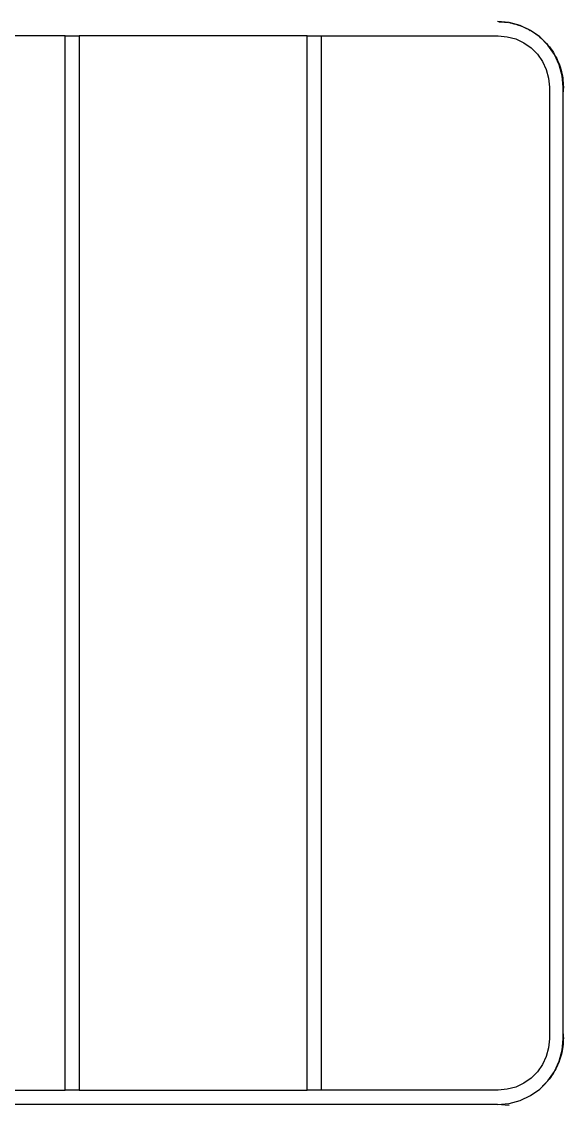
# Model space of a CAD drawing. Header units: millimetres. Extents: x 1422 to 6060, y -58 to 3182.
# Drawn here: x 3783.8 to 3974, y 655.3 to 1035.3 of the extents above; entities that cross this region are included whole.
import ezdxf

# ---------------------------------------------------------------- set-up
doc = ezdxf.new("R2010")
doc.units = ezdxf.units.MM
doc.header["$MEASUREMENT"] = 0
doc.layers.add('Utwórz2D linie widoczne', color=7, linetype='Continuous', true_color=0x000000)

msp = doc.modelspace()

# ---------------------------------------------------------------- linework, layer by layer
at = {"layer": 'Utwórz2D linie widoczne'}
for p, q in [((3954.9, 1034.99), (3950.91, 1035.34)), ((3951.35, 1035.3), (3952, 1035.28)), ((3952, 1035.28), (3952.65, 1035.25)), ((3952.65, 1035.25), (3953.29, 1035.19)), ((3953.29, 1035.19), (3953.93, 1035.12)), ((3953.93, 1035.12), (3954.57, 1035.02)), ((3958.78, 1033.96), (3954.9, 1034.99)), ((3955.2, 1034.91), (3955.89, 1034.77)), ((3955.89, 1034.77), (3956.58, 1034.61)), ((3956.58, 1034.61), (3957.26, 1034.43)), ((3957.26, 1034.43), (3957.93, 1034.23)), ((3957.93, 1034.23), (3958.6, 1034)), ((3962.41, 1032.26), (3958.78, 1033.96)), ((3958.93, 1033.88), (3959.64, 1033.61)), ((3959.64, 1033.61), (3960.34, 1033.31)), ((3799.06, 1030.34), (3719.06, 1030.34)), ((3799.06, 1030.34), (3804.06, 1030.34)), ((3799.06, 660.34), (3799.06, 1030.34)), ((3884.06, 1030.34), (3804.06, 1030.34)), ((3804.06, 1030.34), (3804.06, 660.34)), ((3884.06, 1030.34), (3889.06, 1030.34)), ((3884.06, 660.34), (3884.06, 1030.34)), ((3889.06, 660.34), (3889.06, 1030.34)), ((3889.06, 1030.34), (3951.12, 1030.34)), ((3951.12, 1030.34), (3954.24, 1030.07)), ((3954.24, 1030.07), (3957.26, 1029.26)), ((3960.34, 1033.31), (3961.03, 1032.99)), ((3961.03, 1032.99), (3961.7, 1032.65)), ((3961.7, 1032.65), (3962.37, 1032.28)), ((3965.69, 1029.96), (3962.41, 1032.26)), ((3962.44, 1032.24), (3963.13, 1031.83)), ((3963.13, 1031.83), (3963.81, 1031.39)), ((3963.81, 1031.39), (3964.46, 1030.93)), ((3964.46, 1030.93), (3965.1, 1030.45)), ((3965.1, 1030.45), (3965.73, 1029.94)), ((3968.53, 1027.13), (3965.69, 1029.96)), ((3965.73, 1029.94), (3966.34, 1029.42)), ((3957.26, 1029.26), (3960.09, 1027.93)), ((3960.09, 1027.93), (3962.65, 1026.13)), ((3962.65, 1026.13), (3964.86, 1023.91)), ((3966.34, 1029.42), (3966.92, 1028.87)), ((3966.92, 1028.87), (3967.49, 1028.3)), ((3967.49, 1028.3), (3968.04, 1027.72)), ((3968.04, 1027.72), (3968.57, 1027.11)), ((3970.83, 1023.84), (3968.53, 1027.13)), ((3968.57, 1027.11), (3969.07, 1026.49)), ((3969.07, 1026.49), (3969.56, 1025.85)), ((3964.86, 1023.91), (3966.65, 1021.34)), ((3969.56, 1025.85), (3970.02, 1025.19)), ((3970.02, 1025.19), (3970.46, 1024.52)), ((3970.46, 1024.52), (3970.87, 1023.83)), ((3972.52, 1020.21), (3970.83, 1023.84)), ((3970.87, 1023.83), (3971.26, 1023.13)), ((3971.26, 1023.13), (3971.62, 1022.41)), ((3971.62, 1022.41), (3971.96, 1021.69)), ((3966.65, 1021.34), (3967.97, 1018.5)), ((3967.97, 1018.5), (3968.78, 1015.47)), ((3971.96, 1021.69), (3972.28, 1020.95)), ((3972.28, 1020.95), (3972.57, 1020.2)), ((3973.56, 1016.34), (3972.52, 1020.21)), ((3972.57, 1020.2), (3972.83, 1019.44)), ((3972.83, 1019.44), (3973.07, 1018.67)), ((3973.07, 1018.67), (3973.27, 1017.9)), ((3968.78, 1015.47), (3969.06, 1012.34)), ((3973.27, 1017.9), (3973.46, 1017.12)), ((3973.46, 1017.12), (3973.61, 1016.33)), ((3973.91, 1012.34), (3973.56, 1016.34)), ((3973.61, 1016.33), (3973.74, 1015.54)), ((3973.74, 1015.54), (3973.83, 1014.74)), ((3973.83, 1014.74), (3973.91, 1013.94)), ((3969.06, 1012.34), (3969.06, 678.34)), ((3973.91, 1013.94), (3973.95, 1013.14)), ((3973.91, 678.34), (3973.91, 1012.34)), ((3973.95, 1011.53), (3973.91, 1010.73)), ((3973.95, 1013.14), (3973.96, 1012.33)), ((3973.96, 1012.33), (3973.95, 1011.53)), ((3969.06, 678.34), (3968.78, 675.22)), ((3973.56, 674.35), (3973.91, 678.34)), ((3973.92, 677.09), (3973.86, 676.34)), ((3973.91, 680.08), (3973.95, 679.33)), ((3973.95, 677.84), (3973.92, 677.09)), ((3973.95, 679.33), (3973.96, 678.58)), ((3973.96, 678.58), (3973.95, 677.84)), ((3968.78, 675.22), (3967.97, 672.19)), ((3972.52, 670.48), (3973.56, 674.35)), ((3973.21, 672.66), (3973.01, 671.94)), ((3973.39, 673.39), (3973.21, 672.66)), ((3973.54, 674.12), (3973.39, 673.39)), ((3973.67, 674.86), (3973.54, 674.12)), ((3973.78, 675.6), (3973.67, 674.86)), ((3973.86, 676.34), (3973.78, 675.6)), ((3966.65, 669.34), (3964.86, 666.77)), ((3967.97, 672.19), (3966.65, 669.34)), ((3970.83, 666.84), (3972.52, 670.48)), ((3971.96, 669.11), (3971.66, 668.47)), ((3972.24, 669.77), (3971.96, 669.11)), ((3972.5, 670.43), (3972.24, 669.77)), ((3972.78, 671.22), (3972.53, 670.52)), ((3973.01, 671.94), (3972.78, 671.22)), ((3964.86, 666.77), (3962.65, 664.55)), ((3968.53, 663.56), (3970.83, 666.84)), ((3969.8, 665.31), (3969.41, 664.76)), ((3970.18, 665.87), (3969.8, 665.31)), ((3970.55, 666.44), (3970.18, 665.87)), ((3971.34, 667.83), (3970.99, 667.2)), ((3971.66, 668.47), (3971.34, 667.83)), ((3957.26, 661.43), (3954.24, 660.62)), ((3960.09, 662.76), (3957.26, 661.43)), ((3962.65, 664.55), (3960.09, 662.76)), ((3965.69, 660.72), (3968.53, 663.56)), ((3967.23, 662.24), (3966.68, 661.71)), ((3967.76, 662.79), (3967.23, 662.24)), ((3969.41, 664.76), (3968.99, 664.22)), ((3719.06, 660.34), (3799.06, 660.34)), ((3804.06, 660.34), (3799.06, 660.34)), ((3804.06, 660.34), (3884.06, 660.34)), ((3889.06, 660.34), (3884.06, 660.34)), ((3951.12, 660.34), (3889.06, 660.34)), ((3954.24, 660.62), (3951.12, 660.34)), ((3958.78, 656.73), (3962.41, 658.43)), ((3962.41, 658.43), (3965.69, 660.72)), ((3950.91, 655.34), (3651.91, 655.34)), ((3950.91, 655.34), (3954.9, 655.69)), ((3954.9, 654.99), (3950.91, 655.34)), ((3954.9, 655.69), (3958.78, 656.73))]:
    msp.add_line(p, q, dxfattribs=at)

doc.saveas('drawing.dxf')
